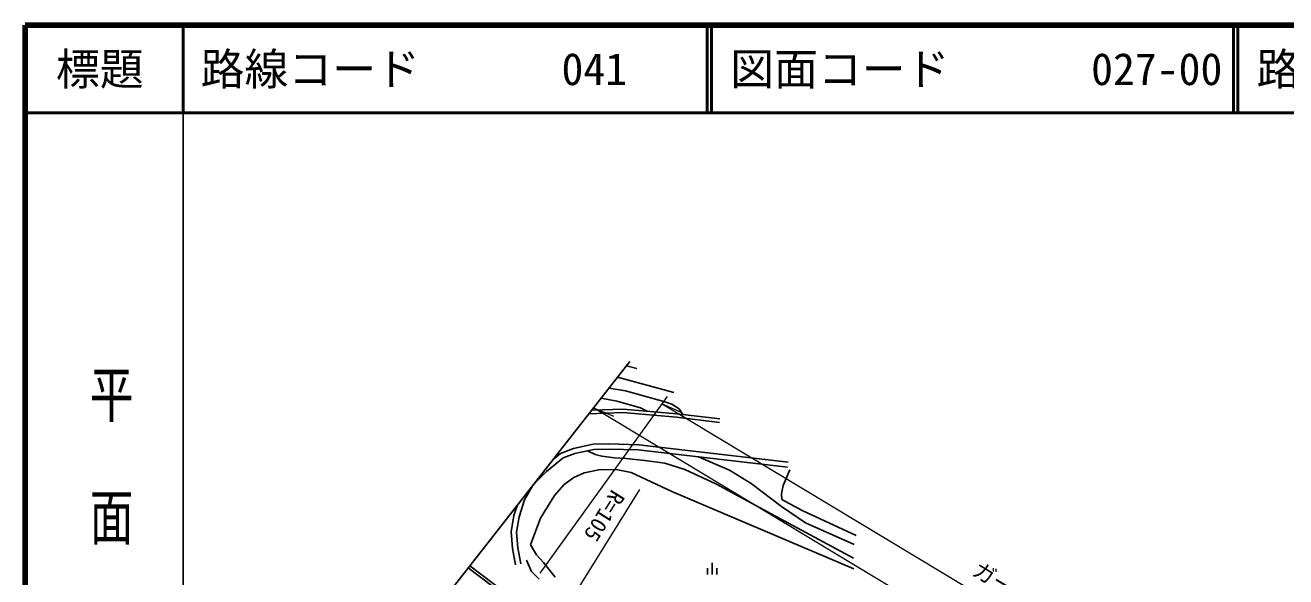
# Model space of a CAD drawing. Units: millimetres at full size, sheet at 1:1000; details may follow other scales. Extents: x 40000 to 680000, y 20000 to 380000.
# Drawn here: x 40000 to 183718, y 317065 to 380000 of the extents above; entities that cross this region are included whole.
import ezdxf
from ezdxf.enums import TextEntityAlignment as Align

# ---------------------------------------------------------------- set-up
doc = ezdxf.new("R2010")
doc.units = ezdxf.units.MM
doc.header["$LTSCALE"] = 1000
for name, color, linetype, lineweight in [('M-BGD', 7, 'Continuous', 25), ('M-BMK-OTRS', 5, 'Continuous', 25), ('M-STR-HTXT', 7, 'Continuous', 13), ('M-TTL', 2, 'Continuous', 140), ('M-TTL-BAND', 7, 'Continuous', 25), ('M-TTL-LINE', 7, 'Continuous', 50)]:
    doc.layers.add(name, color=color, linetype=linetype, lineweight=lineweight)
doc.layers.add('M-TTL-TXT', color=7, linetype='Continuous')
doc.styles.add('@ＭＳ ゴシック', font='')
doc.styles.add('ＭＳ ゴシック', font='')
doc.styles.get('@ＭＳ ゴシック').set_extended_font_data('@MS Gothic')
doc.styles.get('ＭＳ ゴシック').set_extended_font_data('MS Gothic')

msp = doc.modelspace()

# ---------------------------------------------------------------- linework, layer by layer
at = {"layer": 'M-BGD'}
for p, q in [((108544, 341139), (109738, 340817)), ((107516, 339825), (113965, 338092)), ((117774, 317338), (117774, 318034)), ((118308, 317338), (118308, 318666)), ((118841, 317338), (118841, 318034))]:
    msp.add_line(p, q, dxfattribs=at)
for points in [[(106562, 338605), (108445, 338297), (112793, 337049), (113708, 336748), (114548, 336216), (114988, 335586)], [(105654, 337446), (107434, 337103), (110135, 336328), (110895, 335962)], [(104248, 335650), (108151, 335795), (114244, 335273), (119150, 334682)], [(104571, 336062), (108161, 336196), (114285, 335671), (119198, 335079)], [(100178, 330450), (101046, 331150), (102509, 331694), (104766, 332183), (106540, 332233), (109942, 332135), (126991, 330155)], [(96503, 318542), (96163, 320388), (96017, 322167), (96309, 323920), (96941, 325854), (97913, 327557), (99440, 329085), (101346, 330621), (102678, 331117), (104839, 331585), (106540, 331633), (109899, 331536), (126922, 329559)], [(104105, 331426), (104985, 331026), (105751, 330848), (107199, 330632), (108527, 330556), (110588, 330351), (112915, 330033), (115197, 329324), (118795, 327650), (125034, 324249), (134422, 319210)], [(134525, 320768), (128956, 323220), (126206, 325081), (122757, 327694), (120298, 329246), (116752, 330740)], [(97621, 320703), (98739, 323763), (100353, 326324), (101441, 327586), (102559, 328413), (103719, 328935), (105591, 329312), (107550, 329283), (109088, 328949), (113710, 326816), (134462, 317974)], [(127172, 329288), (126395, 327501), (126234, 326549), (126278, 325890), (128593, 324615), (134747, 321759)], [(95913, 318433), (95567, 320309), (95413, 322192), (95724, 324064), (96115, 325260)], [(97621, 320703), (98289, 319585), (99084, 318690), (100436, 317041)], [(90502, 318089), (95975, 313929), (100396, 310828), (106744, 306629), (117403, 299838), (126892, 293899), (136934, 287635), (146742, 281703), (153062, 278282), (157585, 275907), (162622, 273579), (168099, 271448), (171979, 270100), (176210, 268932), (179692, 268249), (182299, 268080)], [(90687, 318325), (96152, 314172), (100565, 311076), (106907, 306880), (117564, 300092), (127051, 294154), (137091, 287891), (146891, 281964), (153203, 278546), (157718, 276176), (162740, 273855), (168203, 271729), (172069, 270386), (176279, 269224), (179731, 268547), (182374, 268376)], [(97144, 318957), (97727, 317689), (98577, 316777)]]:
    msp.add_lwpolyline(points, dxfattribs=at)
at = {"layer": 'M-BMK-OTRS'}
for p, q in [((108932, 341634), (75794, 299300)), ((100062, 330303), (81487, 306573))]:
    msp.add_line(p, q, dxfattribs=at)
at = {"layer": 'M-STR-HTXT'}
for p, q in [((98693, 317471), (113209, 337624)), ((104799, 336354), (107057, 335391)), ((112610, 336791), (114868, 335829)), ((97722, 307209), (110086, 327023))]:
    msp.add_line(p, q, dxfattribs=at)
for points in [[(183458, 290941), (174309, 294405), (104799, 336354)], [(112610, 336791), (179811, 296285), (183637, 295234)]]:
    msp.add_lwpolyline(points, dxfattribs=at)
at = {"layer": 'M-TTL'}
for p, q in [((40000, 380000), (40000, 20000)), ((680000, 380000), (40000, 380000))]:
    msp.add_line(p, q, dxfattribs=at)
at = {"layer": 'M-TTL-BAND'}
msp.add_line((58000, 370000), (58000, 20000), dxfattribs=at)
at = {"layer": 'M-TTL-LINE'}
for p, q in [((58000, 380000), (58000, 370000)), ((117750, 380000), (117750, 370000)), ((118250, 380000), (118250, 370000)), ((177750, 380000), (177750, 370000)), ((178250, 380000), (178250, 370000)), ((40000, 370000), (680000, 370000))]:
    msp.add_line(p, q, dxfattribs=at)

# ---------------------------------------------------------------- texts
at = {"layer": 'M-STR-HTXT', "style": 'ＭＳ ゴシック'}
for s, rotation, p in [('R=105', 238.036, (104778, 324786)), ('ガードレール\u3000L=98.5', 328.92, (158243, 310431))]:
    msp.add_text(s, height=1833, rotation=rotation, dxfattribs=at).set_placement(p, align=Align.BOTTOM_CENTER)
at = {"layer": 'M-TTL-BAND', "style": '@ＭＳ ゴシック', "width": 1.4}
msp.add_text('平  面  図', height=3666, rotation=270, dxfattribs=at).set_placement((49777, 306475), align=Align.MIDDLE_RIGHT)
at = {"layer": 'M-TTL-TXT', "style": 'ＭＳ ゴシック'}
msp.add_text('標題', height=3666, dxfattribs=at).set_placement((48500, 375000), align=Align.MIDDLE_CENTER)
for s, p in [('路線コード', (60000, 375000)), ('041', (101142, 375000)), ('図面コード', (120380, 375000)), ('027-00', (161521, 375000)), ('路 線 名', (180380, 375000))]:
    msp.add_text(s, height=3666, dxfattribs=at).set_placement(p, align=Align.MIDDLE_LEFT)

doc.saveas('drawing.dxf')
